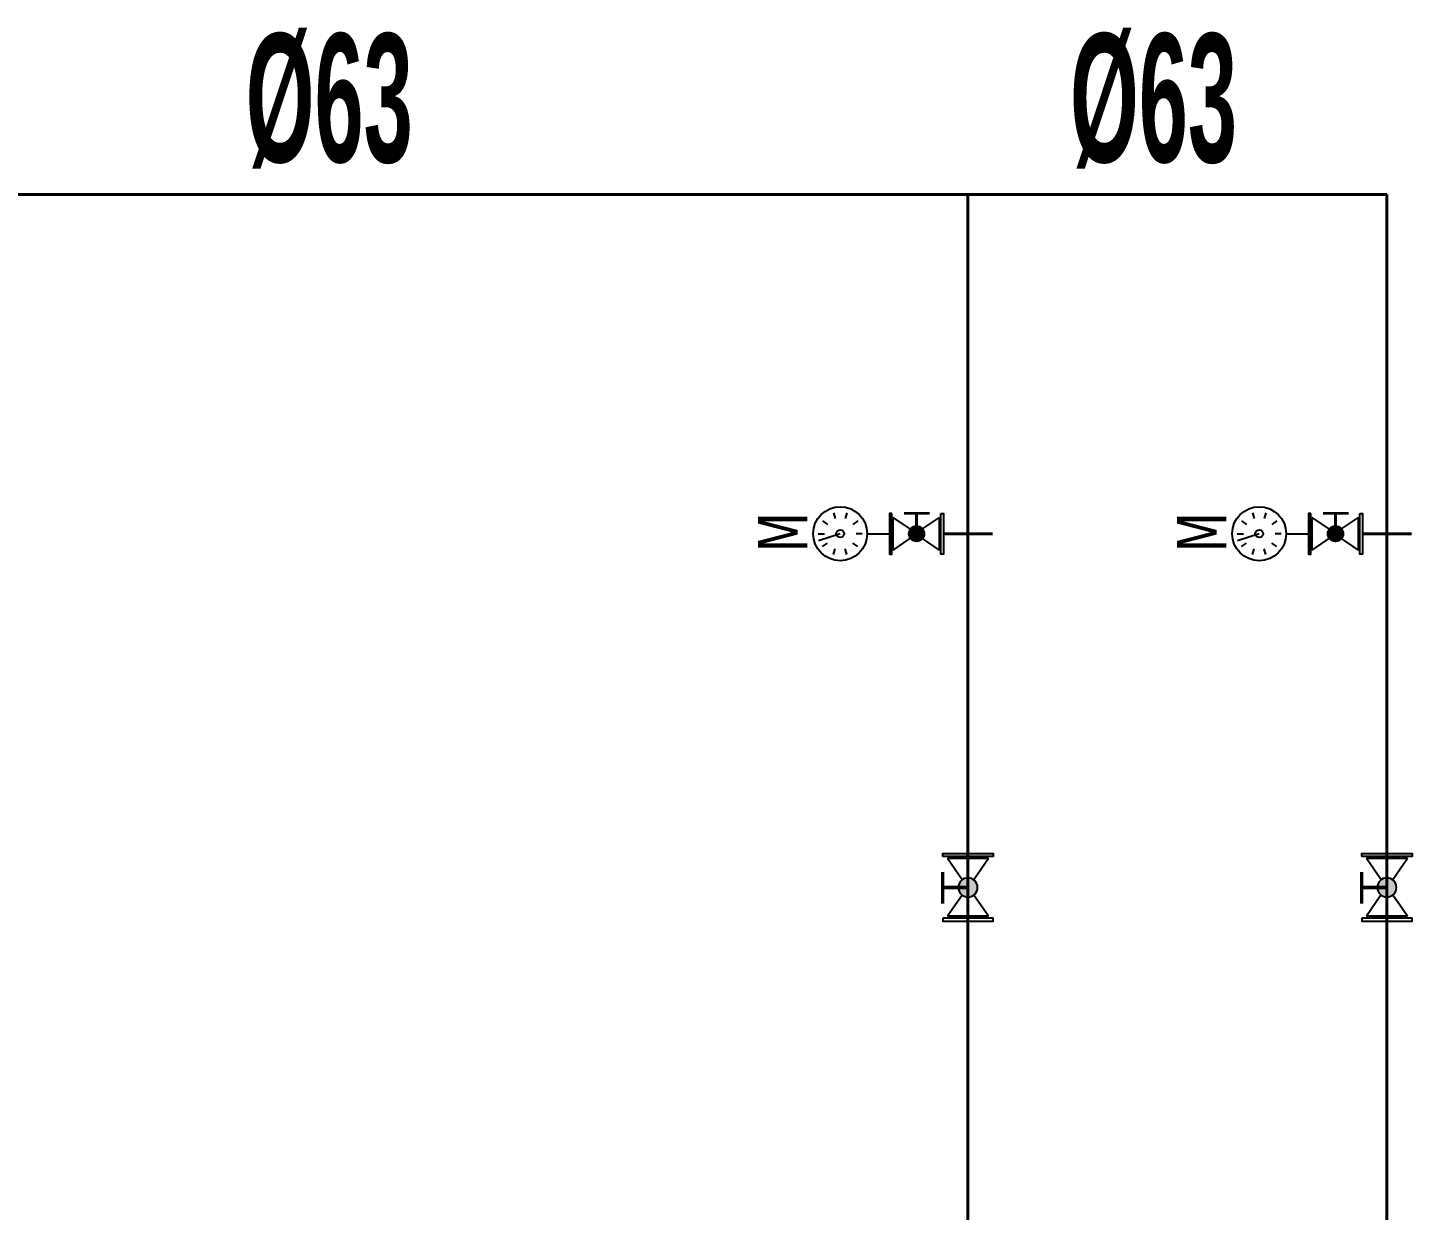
# Model space of a CAD drawing. Header units: centimetres. Extents: x 405464 to 563355, y 50011 to 66875.
# Drawn here: x 521677.5 to 521892.8, y 50918.5 to 51102.5 of the extents above; entities that cross this region are included whole.
import ezdxf
from ezdxf.enums import TextEntityAlignment as Align

# ---------------------------------------------------------------- set-up
doc = ezdxf.new("R2010")
doc.units = ezdxf.units.CM
for name, color, linetype, lineweight in [('0-KRCN-IST-KÜRESEL VANA', 4, 'Continuous', 25), ('0-KRCN-IST-MANOMETRE', 122, 'Continuous', 25), ('0-KRCN-SHT-PROSES-BORU', 1, '0-Y_LINE', 40), ('0-KRCN-SHT-YAZI-ÇAP-TEMSU', 81, 'Continuous', 30), ('0-KRCN-SHT-YUMUŞAKSU', 100, 'boruYLINE', 40), ('0-MEK-IST-KÜRESEL VANA', 4, 'Continuous', 25), ('0-MEK-IST-YAZI-ÇAP', 71, 'Continuous', 35)]:
    doc.layers.add(name, color=color, linetype=linetype, lineweight=lineweight)
doc.styles.add('BORU', font='AGENCYR.TTF')
doc.styles.add('CAP', font='ARIALNB.TTF')
doc.styles.add('DERECE', font='tahoma.ttf', dxfattribs={"width": 0.8})
doc.linetypes.add('0-Y_LINE', pattern='A,100,-0.5,["Y",BORU,S=9,R=0,X=0,Y=-4.5],-5', length=105.5)
doc.linetypes.add('boruYLINE', pattern='A,50,-0.8,["Y",CAP,S=7,R=0,X=0,Y=-3],-7', length=57.8)

# ---------------------------------------------------------------- blocks, each defined once
blk = doc.blocks.new('0-MEK-IST-KÜRESEL VANA-1')
at = {"layer": '0-KRCN-IST-KÜRESEL VANA'}
blk.add_hatch(color=256, dxfattribs=at).paths.add_polyline_path([(0, 1.42, 1), (0, -1.42, 1)])
for p, q in [((-3.05, 4.3), (-0.85, 1.14)), ((-3.05, 4.3), (3.02, 4.3)), ((0.85, 1.14), (3.02, 4.3)), ((-3.05, -4.24), (-0.88, -1.12)), ((0.88, -1.12), (3.02, -4.24)), ((-3.05, -4.24), (3.02, -4.24))]:
    blk.add_line(p, q, dxfattribs=at)
for points in [[(3.74, 4.58), (3.74, 5.03), (-3.76, 5.03), (-3.76, 4.58)], [(3.74, -4.53), (3.74, -4.97), (-3.76, -4.97), (-3.76, -4.53)]]:
    blk.add_lwpolyline(points, close=True, dxfattribs=at)
at = {"layer": '0-KRCN-IST-KÜRESEL VANA', "const_width": 0.5}
blk.add_lwpolyline([(3.75, 0), (3.75, -2.41), (3.75, 2.31)], close=True, dxfattribs=at)
blk.add_lwpolyline([(0, 0), (3.75, 0)], dxfattribs=at)
at = {"layer": '0-KRCN-IST-KÜRESEL VANA'}
blk.add_circle((0, 0), 1.42, dxfattribs=at)
blk = doc.blocks.new('0-MEK-IST-MANOMETRE')
at = {"layer": '0-KRCN-IST-MANOMETRE'}
for p, q in [((-2.38, 3.28), (-1.72, 2.37)), ((0, 0), (-1.33, 3.99)), ((0, 4.05), (0, 2.93)), ((2.38, 3.28), (1.72, 2.37)), ((-3.85, 1.25), (-2.79, 0.91)), ((3.85, 1.25), (2.79, 0.91)), ((-3.85, -1.25), (-2.79, -0.91)), ((-2.38, -3.28), (-1.72, -2.37)), ((2.38, -3.28), (1.72, -2.37)), ((3.85, -1.25), (2.79, -0.91)), ((0, -4.05), (0, -2.93)), ((0, -5), (0, -9.1))]:
    blk.add_line(p, q, dxfattribs=at)
for radius in [5, 0.719]:
    blk.add_circle((0, 0), radius, dxfattribs=at)
at = {"layer": '0-KRCN-IST-MANOMETRE', "style": 'DERECE', "width": 0.8}
blk.add_text('M', height=9.09, dxfattribs=at).set_placement((-3.43, 6.11))

msp = doc.modelspace()

# ---------------------------------------------------------------- linework, layer by layer
at = {"layer": '0-KRCN-SHT-PROSES-BORU'}
for p, q in [((521275.05, 51076.56), (521888.9, 51076.56)), ((521823.72, 50889.23), (521823.72, 51076.56)), ((521888.9, 50889.23), (521888.9, 51076.56)), ((521819.9, 51023.8), (521827.55, 51023.8)), ((521885.07, 51023.8), (521892.73, 51023.8))]:
    msp.add_line(p, q, dxfattribs=at)

# ---------------------------------------------------------------- block references
at = {"layer": '0-KRCN-SHT-YUMUŞAKSU', "xscale": 0.8400000000000002, "yscale": 0.8400000000000002, "zscale": 0.8400000000000002, "rotation": 90}
for p in [(521803.85, 51023.8), (521869.02, 51023.8)]:
    msp.add_blockref('0-MEK-IST-MANOMETRE', p, dxfattribs=at)
at = {"layer": '0-MEK-IST-KÜRESEL VANA', "xscale": 0.8400000000000002, "yscale": 0.8400000000000002, "zscale": 0.8400000000000002, "rotation": 90}
for p in [(521815.72, 51023.8), (521880.89, 51023.8)]:
    msp.add_blockref('0-MEK-IST-KÜRESEL VANA-1', p, dxfattribs=at)
at = {"layer": '0-MEK-IST-YAZI-ÇAP', "xscale": -1.05, "yscale": 1.05, "zscale": 1.05}
for p in [(521823.72, 50968.76), (521888.89, 50968.76)]:
    msp.add_blockref('0-MEK-IST-KÜRESEL VANA-1', p, dxfattribs=at)

# ---------------------------------------------------------------- texts
at = {"layer": '0-KRCN-SHT-YAZI-ÇAP-TEMSU', "linetype": 'Continuous', "style": 'CAP', "width": 0.6}
for p in [(521737.37, 51091.62), (521865.58, 51091.62)]:
    msp.add_text('Ø63', height=20, dxfattribs=at).set_placement(p, align=Align.MIDDLE_RIGHT)

doc.saveas('drawing.dxf')
